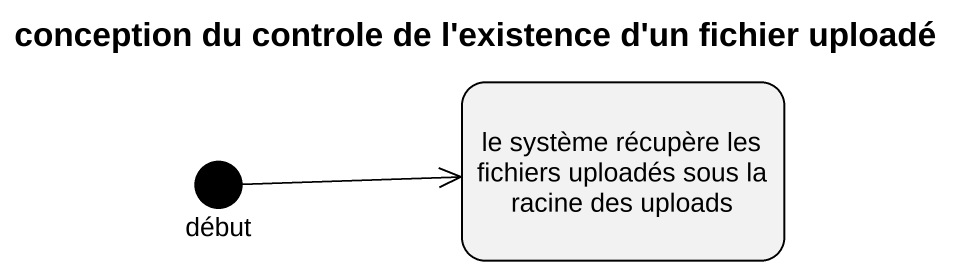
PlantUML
@startuml
title conception du controle de l'existence d'un fichier uploadé
hide empty description
state "le système récupère les fichiers uploadés sous la racine des uploads" as le_système_récupère_les
state début <<start>>
début -right-> le_système_récupère_les
@enduml
